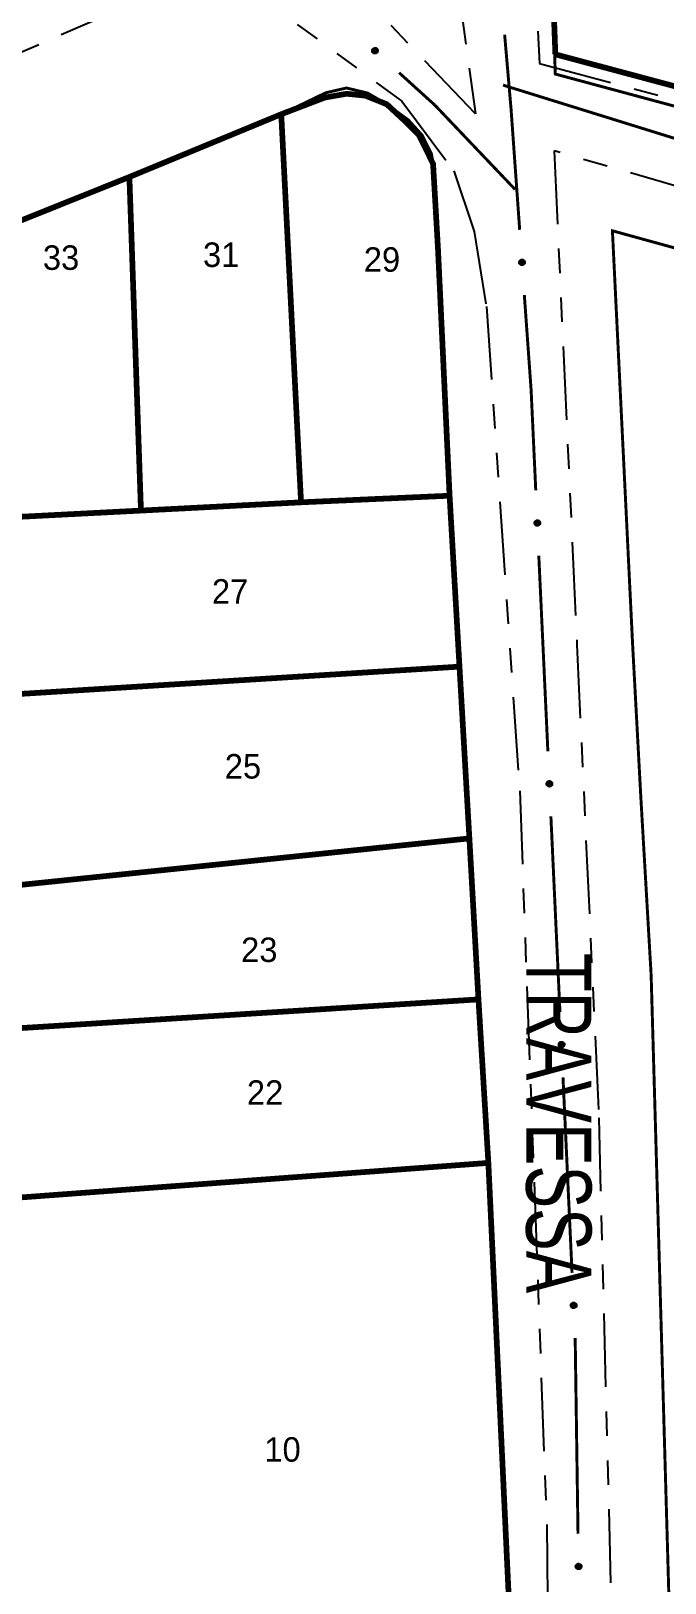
# Model space of a CAD drawing. Extents: x 205807 to 207855, y 4874692 to 4876446.
# Drawn here: x 206338.5 to 206377.4, y 4875301.4 to 4875396.5 of the extents above; entities that cross this region are included whole.
import ezdxf
from ezdxf.enums import TextEntityAlignment as Align

# ---------------------------------------------------------------- set-up
doc = ezdxf.new("R2010")
doc.units = 0
doc.header["$LTSCALE"] = 1.5
doc.header["$MEASUREMENT"] = 0
doc.linetypes.add('TRACO_11', pattern=[8, 3, -1, 3, -1])
doc.linetypes.add('TRACO_25', pattern=[8, 3, -1, 1, -1, 1, -1])
for name, color, linetype in [('CD_MALHA_LOTES', 7, 'CONTINUOUS'), ('RU-QUADRA', 210, 'CONTINUOUS'), ('SV-EIXO-RUA-N-PAV', 6, 'CONTINUOUS'), ('SV-RUA-NAO-PAV', 7, 'CONTINUOUS'), ('SV-RUA-PAVIM', 7, 'CONTINUOUS'), ('SV-TXT-RUA-N-PAV', 7, 'CONTINUOUS'), ('Th_NmrPort', 1, 'CONTINUOUS')]:
    doc.layers.add(name, color=color, linetype=linetype)
doc.styles.add('ARIAL', font='ARIAL.SHX')

msp = doc.modelspace()

# ---------------------------------------------------------------- linework, layer by layer
at = {"layer": 'CD_MALHA_LOTES', "linetype": 'Continuous', "const_width": 0.35, "flags": 128}
for points in [[(206370.643294, 4875395.08176), (206370.172685, 4875407.883727)], [(206488.867871, 4875363.483555), (206370.643294, 4875395.08176)], [(206353.833612, 4875391.412423), (206356.513961, 4875392.435835), (206357.83914, 4875392.666301), (206358.99147, 4875392.551068), (206360.310835, 4875392.019663), (206361.353745, 4875391.053039), (206362.275609, 4875390.131176), (206362.736541, 4875389.209312), (206363.14462, 4875388.376225), (206363.44824, 4875383.113481), (206364.156686, 4875368.033697)], [(206344.522605, 4875387.566572), (206353.833612, 4875391.412423)], [(206355.048092, 4875367.628871), (206353.833612, 4875391.412423)], [(206333.288671, 4875383.062878), (206344.522605, 4875387.566572)], [(206345.231051, 4875367.122838), (206344.522605, 4875387.566572)], [(206364.156686, 4875368.033697), (206355.048092, 4875367.628871)], [(206364.156686, 4875368.033697), (206364.763926, 4875357.558813)], [(206334.401944, 4875366.566201), (206345.231051, 4875367.122838)], [(206355.048092, 4875367.628871), (206345.231051, 4875367.122838)], [(206335.41401, 4875355.737094), (206364.763926, 4875357.558813)], [(206364.763926, 4875357.558813), (206365.371166, 4875347.033326)], [(206336.527283, 4875344.047731), (206365.371166, 4875347.033326)], [(206365.371166, 4875347.033326), (206365.927802, 4875337.165682)], [(206336.830902, 4875335.343963), (206365.927802, 4875337.165682)], [(206365.927802, 4875337.165682), (206366.535042, 4875327.146228)], [(206337.741762, 4875325.020889), (206366.535042, 4875327.146228)], [(206366.535042, 4875327.146228), (206368.862793, 4875277.554991)]]:
    msp.add_lwpolyline(points, dxfattribs=at)
at = {"layer": 'RU-QUADRA', "linetype": 'Continuous', "const_width": 0.18, "flags": 128}
for points in [[(206370.172685, 4875407.883727), (206370.639646, 4875393.874907), (206491.348981, 4875361.36277), (206477.4569, 4875454.404684)], [(206376.517047, 4875338.648724), (206375.884956, 4875349.547173), (206375.380263, 4875358.914894), (206374.142032, 4875384.26973), (206432.654141, 4875368.1513), (206434.862145, 4875299.040771), (206437.40135, 4875203.213393), (206380.434844, 4875198.797385), (206380.434066, 4875218.348207), (206379.69159, 4875238.77867), (206378.11644, 4875282.701541)]]:
    msp.add_lwpolyline(points, close=True, dxfattribs=at)
msp.add_lwpolyline([(206333.288671, 4875383.062878), (206344.522605, 4875387.566572), (206353.833612, 4875391.412423), (206356.566191, 4875392.728109), (206357.837595, 4875393.020929), (206359.132099, 4875392.708462), (206360.310835, 4875392.019663), (206361.631832, 4875391.056854), (206362.479955, 4875390.119454), (206363.043414, 4875388.983465), (206363.14462, 4875388.376225), (206363.44824, 4875383.113481), (206364.156686, 4875368.033697), (206364.763926, 4875357.558813), (206365.371166, 4875347.033326), (206365.927802, 4875337.165682), (206366.535042, 4875327.146228), (206368.862793, 4875277.554991)], dxfattribs=at)
at = {"layer": 'SV-EIXO-RUA-N-PAV', "const_width": 0.18}
for points in [[(206367.532227, 4875396.290402), (206367.876623, 4875392.305255)], [(206361.060455, 4875393.957241), (206362.542429, 4875392.614202)], [(206367.435305, 4875393.197152), (206378.896075, 4875389.640361)], [(206362.542429, 4875392.614202), (206363.255654, 4875391.967842)], [(206363.255654, 4875391.967842), (206368.109079, 4875386.871745)], [(206367.876623, 4875392.305255), (206367.927029, 4875391.72198)], [(206367.927029, 4875391.72198), (206368.455294, 4875384.326272)], [(206368.109079, 4875386.871745), (206368.172891, 4875386.804743)], [(206368.740282, 4875380.336437), (206369.096518, 4875375.349144)], [(206369.096518, 4875375.349144), (206369.156339, 4875374.511649)], [(206369.156339, 4875374.511649), (206369.441956, 4875368.357902)], [(206369.62741, 4875364.362203), (206370.183773, 4875352.375108)], [(206370.369227, 4875348.379409), (206370.92559, 4875336.392314)], [(206371.111045, 4875332.396615), (206371.667408, 4875320.40952)], [(206371.852862, 4875316.413821), (206371.860819, 4875316.242384)], [(206371.860819, 4875316.242384), (206372.032227, 4875304.415248)]]:
    msp.add_lwpolyline(points, dxfattribs=at)
at = {"layer": 'SV-EIXO-RUA-N-PAV'}
for points in [[(206359.545937, 4875395.478332), (206359.594748, 4875395.481426), (206359.637331, 4875395.474105), (206359.671089, 4875395.457776), (206359.697158, 4875395.435568), (206359.721269, 4875395.409844), (206359.739856, 4875395.378546), (206359.752791, 4875395.339239), (206359.756239, 4875395.290297), (206359.745872, 4875395.247168), (206359.731634, 4875395.213214), (206359.710041, 4875395.184698), (206359.68466, 4875395.161694), (206359.65151, 4875395.143462), (206359.611549, 4875395.130743), (206359.562252, 4875395.128467), (206359.520554, 4875395.135931), (206359.488316, 4875395.152583), (206359.459784, 4875395.174471), (206359.435484, 4875395.201028), (206359.417415, 4875395.231857), (206359.404682, 4875395.272115), (206359.40308, 4875395.320801), (206359.41005, 4875395.362474), (206359.426245, 4875395.394938), (206359.448427, 4875395.422542), (206359.473933, 4875395.447039), (206359.504617, 4875395.467033), (206359.545937, 4875395.478332)], [(206368.697352, 4875382.482513), (206368.734762, 4875382.451008), (206368.760471, 4875382.416281), (206368.773578, 4875382.381146), (206368.777064, 4875382.347078), (206368.776705, 4875382.311823), (206368.768501, 4875382.276358), (206368.750676, 4875382.239013), (206368.719336, 4875382.201264), (206368.682031, 4875382.177265), (206368.648272, 4875382.162573), (206368.612957, 4875382.156892), (206368.578714, 4875382.157815), (206368.542158, 4875382.167555), (206368.504489, 4875382.185988), (206368.467293, 4875382.218421), (206368.442322, 4875382.252638), (206368.430537, 4875382.286956), (206368.425051, 4875382.322495), (206368.425849, 4875382.358484), (206368.434103, 4875382.39325), (206368.45273, 4875382.431144), (206368.485228, 4875382.467431), (206368.519071, 4875382.492727), (206368.553214, 4875382.50499), (206368.588325, 4875382.509604), (206368.62369, 4875382.509674), (206368.659683, 4875382.502911), (206368.697352, 4875382.482513)], [(206369.637983, 4875366.508682), (206369.674596, 4875366.476255), (206369.699432, 4875366.440899), (206369.711659, 4875366.405447), (206369.714295, 4875366.371303), (206369.713057, 4875366.336068), (206369.703972, 4875366.300818), (206369.685222, 4875366.263929), (206369.652951, 4875366.226973), (206369.615059, 4875366.203912), (206369.580944, 4875366.190065), (206369.545499, 4875366.185267), (206369.51129, 4875366.187043), (206369.474987, 4875366.197691), (206369.437789, 4875366.217057), (206369.401414, 4875366.250406), (206369.377303, 4875366.285236), (206369.366377, 4875366.319837), (206369.361778, 4875366.355502), (206369.363473, 4875366.391459), (206369.372591, 4875366.426009), (206369.392157, 4875366.463426), (206369.425549, 4875366.498893), (206369.460013, 4875366.523337), (206369.494451, 4875366.534746), (206369.529665, 4875366.538482), (206369.565021, 4875366.537671), (206369.600834, 4875366.530013), (206369.637983, 4875366.508682)], [(206370.379801, 4875350.525888), (206370.416414, 4875350.493461), (206370.44125, 4875350.458104), (206370.453476, 4875350.422653), (206370.456112, 4875350.388509), (206370.454875, 4875350.353273), (206370.445789, 4875350.318024), (206370.427039, 4875350.281135), (206370.394768, 4875350.244179), (206370.356876, 4875350.221118), (206370.322762, 4875350.207271), (206370.287316, 4875350.202473), (206370.253107, 4875350.204248), (206370.216804, 4875350.214897), (206370.179606, 4875350.234263), (206370.143231, 4875350.267612), (206370.11912, 4875350.302442), (206370.108194, 4875350.337043), (206370.103596, 4875350.372708), (206370.105291, 4875350.408665), (206370.114408, 4875350.443215), (206370.133975, 4875350.480632), (206370.167366, 4875350.516099), (206370.20183, 4875350.540543), (206370.236268, 4875350.551952), (206370.271483, 4875350.555688), (206370.306838, 4875350.554877), (206370.342652, 4875350.547219), (206370.379801, 4875350.525888)], [(206371.121618, 4875334.543094), (206371.158231, 4875334.510667), (206371.183067, 4875334.47531), (206371.195294, 4875334.439859), (206371.19793, 4875334.405715), (206371.196692, 4875334.370479), (206371.187607, 4875334.33523), (206371.168857, 4875334.298341), (206371.136585, 4875334.261385), (206371.098694, 4875334.238324), (206371.064579, 4875334.224477), (206371.029134, 4875334.219679), (206370.994924, 4875334.221454), (206370.958622, 4875334.232103), (206370.921424, 4875334.251469), (206370.885048, 4875334.284818), (206370.860938, 4875334.319648), (206370.850012, 4875334.354249), (206370.845413, 4875334.389914), (206370.847108, 4875334.425871), (206370.856226, 4875334.460421), (206370.875792, 4875334.497838), (206370.909184, 4875334.533305), (206370.943647, 4875334.557749), (206370.978086, 4875334.569158), (206371.0133, 4875334.572894), (206371.048656, 4875334.572083), (206371.084469, 4875334.564425), (206371.121618, 4875334.543094)], [(206371.863436, 4875318.5603), (206371.900049, 4875318.527873), (206371.924884, 4875318.492516), (206371.937111, 4875318.457065), (206371.939747, 4875318.422921), (206371.938509, 4875318.387685), (206371.929424, 4875318.352436), (206371.910674, 4875318.315547), (206371.878403, 4875318.278591), (206371.840511, 4875318.25553), (206371.806397, 4875318.241683), (206371.770951, 4875318.236884), (206371.736742, 4875318.23866), (206371.700439, 4875318.249309), (206371.663241, 4875318.268675), (206371.626866, 4875318.302024), (206371.602755, 4875318.336854), (206371.591829, 4875318.371454), (206371.587231, 4875318.40712), (206371.588925, 4875318.443077), (206371.598043, 4875318.477627), (206371.61761, 4875318.515044), (206371.651001, 4875318.55051), (206371.685465, 4875318.574955), (206371.719903, 4875318.586364), (206371.755118, 4875318.5901), (206371.790473, 4875318.589289), (206371.826287, 4875318.581631), (206371.863436, 4875318.5603)], [(206372.169196, 4875302.560718), (206372.204757, 4875302.52714), (206372.228453, 4875302.49101), (206372.239543, 4875302.455187), (206372.241089, 4875302.420976), (206372.238728, 4875302.385798), (206372.228524, 4875302.350856), (206372.208607, 4875302.314584), (206372.175174, 4875302.278675), (206372.136567, 4875302.256834), (206372.102028, 4875302.244082), (206372.066447, 4875302.240416), (206372.032312, 4875302.243281), (206371.996367, 4875302.255082), (206371.959806, 4875302.275624), (206371.924512, 4875302.310116), (206371.901524, 4875302.345697), (206371.891707, 4875302.380628), (206371.888248, 4875302.416422), (206371.891088, 4875302.452307), (206371.901303, 4875302.486549), (206371.922052, 4875302.523323), (206371.956558, 4875302.557707), (206371.991783, 4875302.58104), (206372.026568, 4875302.591345), (206372.061883, 4875302.593957), (206372.097195, 4875302.592018), (206372.132746, 4875302.583223), (206372.169196, 4875302.560718)]]:
    msp.add_lwpolyline(points, close=True, dxfattribs=at)
for points in [[(206359.40308, 4875395.320801), (206359.65151, 4875395.143462)], [(206359.404682, 4875395.272115), (206359.611549, 4875395.130743)], [(206359.407501, 4875395.339438), (206359.663876, 4875395.154976)], [(206359.407753, 4875395.295013), (206359.62893, 4875395.138767)], [(206359.41005, 4875395.362474), (206359.68466, 4875395.161694)], [(206359.416727, 4875395.250051), (206359.58084, 4875395.13447)], [(206359.417415, 4875395.231857), (206359.562252, 4875395.128467)], [(206359.420202, 4875395.375806), (206359.694777, 4875395.174851)], [(206359.426245, 4875395.394938), (206359.710041, 4875395.184698)], [(206359.430092, 4875395.213999), (206359.53632, 4875395.136145)], [(206359.435484, 4875395.201028), (206359.520554, 4875395.135931)], [(206359.438971, 4875395.406676), (206359.71778, 4875395.198201)], [(206359.448427, 4875395.422542), (206359.731634, 4875395.213214)], [(206359.464722, 4875395.433059), (206359.736264, 4875395.234853)], [(206359.473933, 4875395.447039), (206359.745872, 4875395.247168)], [(206359.492685, 4875395.453755), (206359.747955, 4875395.272137)], [(206359.504617, 4875395.467033), (206359.756239, 4875395.290297)], [(206359.524693, 4875395.470785), (206359.75064, 4875395.31574)], [(206359.545937, 4875395.478332), (206359.752791, 4875395.339239)], [(206359.572593, 4875395.478937), (206359.740561, 4875395.363546)], [(206359.594748, 4875395.481426), (206359.739856, 4875395.378546)], [(206359.61904, 4875395.477357), (206359.723341, 4875395.399408)], [(206359.637331, 4875395.474105), (206359.721269, 4875395.409844)], [(206368.425849, 4875382.358484), (206368.442322, 4875382.252638)], [(206368.430919, 4875382.371583), (206368.453863, 4875382.241894)], [(206368.434103, 4875382.39325), (206368.467293, 4875382.218421)], [(206368.446182, 4875382.406874), (206368.484875, 4875382.209909)], [(206368.45273, 4875382.431144), (206368.504489, 4875382.185988)], [(206368.470779, 4875382.445566), (206368.522596, 4875382.179772)], [(206368.485228, 4875382.467431), (206368.542158, 4875382.167555)], [(206368.501305, 4875382.477843), (206368.559053, 4875382.167328)], [(206368.519071, 4875382.492727), (206368.578714, 4875382.157815)], [(206368.535623, 4875382.495342), (206368.595121, 4875382.160328)], [(206368.553214, 4875382.50499), (206368.612957, 4875382.156892)], [(206368.570524, 4875382.504675), (206368.627883, 4875382.1613)], [(206368.588325, 4875382.509604), (206368.648272, 4875382.162573)], [(206368.60737, 4875382.505939), (206368.666576, 4875382.175008)], [(206368.62369, 4875382.509674), (206368.682031, 4875382.177265)], [(206368.641883, 4875382.501564), (206368.700797, 4875382.193868)], [(206368.659683, 4875382.502911), (206368.719336, 4875382.201264)], [(206368.676784, 4875382.491745), (206368.732879, 4875382.22352)], [(206368.697352, 4875382.482513), (206368.750676, 4875382.239013)], [(206368.717032, 4875382.464524), (206368.758642, 4875382.265032)], [(206368.734762, 4875382.451008), (206368.768501, 4875382.276358)], [(206368.749503, 4875382.431275), (206368.770988, 4875382.30285)], [(206368.760471, 4875382.416281), (206368.776705, 4875382.311823)], [(206369.363473, 4875366.391459), (206369.377303, 4875366.285236)], [(206369.368868, 4875366.404428), (206369.388572, 4875366.274208)], [(206369.372591, 4875366.426009), (206369.401414, 4875366.250406)], [(206369.385006, 4875366.439327), (206369.418778, 4875366.24146)], [(206369.392157, 4875366.463426), (206369.437789, 4875366.217057)], [(206369.410559, 4875366.477395), (206369.455736, 4875366.210391)], [(206369.425549, 4875366.498893), (206369.474987, 4875366.197691)], [(206369.441881, 4875366.5089), (206369.491871, 4875366.197043)], [(206369.460013, 4875366.523337), (206369.51129, 4875366.187043)], [(206369.476624, 4875366.525539), (206369.527753, 4875366.189146)], [(206369.494451, 4875366.534746), (206369.545499, 4875366.185267)], [(206369.511747, 4875366.533999), (206369.56053, 4875366.189301)], [(206369.529665, 4875366.538482), (206369.580944, 4875366.190065)], [(206369.548613, 4875366.534344), (206369.599552, 4875366.20204)], [(206369.565021, 4875366.537671), (206369.615059, 4875366.203912)], [(206369.583006, 4875366.52911), (206369.634232, 4875366.220042)], [(206369.600834, 4875366.530013), (206369.652951, 4875366.226973)], [(206369.617652, 4875366.518425), (206369.667044, 4875366.248885)], [(206369.637983, 4875366.508682), (206369.685222, 4875366.263929)], [(206369.657209, 4875366.490209), (206369.693833, 4875366.289742)], [(206369.674596, 4875366.476255), (206369.703972, 4875366.300818)], [(206369.688841, 4875366.456161), (206369.707119, 4875366.32724)], [(206369.699432, 4875366.440899), (206369.713057, 4875366.336068)], [(206370.105291, 4875350.408665), (206370.11912, 4875350.302442)], [(206370.110686, 4875350.421634), (206370.130389, 4875350.291414)], [(206370.114408, 4875350.443215), (206370.143231, 4875350.267612)], [(206370.126824, 4875350.456533), (206370.160595, 4875350.258666)], [(206370.133975, 4875350.480632), (206370.179606, 4875350.234263)], [(206370.152377, 4875350.494601), (206370.197553, 4875350.227597)], [(206370.167366, 4875350.516099), (206370.216804, 4875350.214897)], [(206370.183698, 4875350.526106), (206370.233688, 4875350.214249)], [(206370.20183, 4875350.540543), (206370.253107, 4875350.204248)], [(206370.218442, 4875350.542745), (206370.269571, 4875350.206352)], [(206370.236268, 4875350.551952), (206370.287316, 4875350.202473)], [(206370.253565, 4875350.551205), (206370.302347, 4875350.206507)], [(206370.271483, 4875350.555688), (206370.322762, 4875350.207271)], [(206370.290431, 4875350.55155), (206370.34137, 4875350.219246)], [(206370.306838, 4875350.554877), (206370.356876, 4875350.221118)], [(206370.324823, 4875350.546316), (206370.37605, 4875350.237248)], [(206370.342652, 4875350.547219), (206370.394768, 4875350.244179)], [(206370.359469, 4875350.53563), (206370.408861, 4875350.266091)], [(206370.379801, 4875350.525888), (206370.427039, 4875350.281135)], [(206370.399026, 4875350.507415), (206370.435651, 4875350.306948)], [(206370.416414, 4875350.493461), (206370.445789, 4875350.318024)], [(206370.430658, 4875350.473367), (206370.448936, 4875350.344446)], [(206370.44125, 4875350.458104), (206370.454875, 4875350.353273)], [(206370.847108, 4875334.425871), (206370.860938, 4875334.319648)], [(206370.852503, 4875334.43884), (206370.872207, 4875334.308619)], [(206370.856226, 4875334.460421), (206370.885048, 4875334.284818)], [(206370.868641, 4875334.473739), (206370.902413, 4875334.275872)], [(206370.875792, 4875334.497838), (206370.921424, 4875334.251469)], [(206370.894194, 4875334.511807), (206370.93937, 4875334.244803)], [(206370.909184, 4875334.533305), (206370.958622, 4875334.232103)], [(206370.925516, 4875334.543312), (206370.975506, 4875334.231454)], [(206370.943647, 4875334.557749), (206370.994924, 4875334.221454)], [(206370.960259, 4875334.559951), (206371.011388, 4875334.223558)], [(206370.978086, 4875334.569158), (206371.029134, 4875334.219679)], [(206370.995382, 4875334.568411), (206371.044165, 4875334.223713)], [(206371.0133, 4875334.572894), (206371.064579, 4875334.224477)], [(206371.032248, 4875334.568756), (206371.083187, 4875334.236452)], [(206371.048656, 4875334.572083), (206371.098694, 4875334.238324)], [(206371.066641, 4875334.563522), (206371.117867, 4875334.254454)], [(206371.084469, 4875334.564425), (206371.136585, 4875334.261385)], [(206371.101286, 4875334.552836), (206371.150678, 4875334.283297)], [(206371.121618, 4875334.543094), (206371.168857, 4875334.298341)], [(206371.140844, 4875334.524621), (206371.177468, 4875334.324154)], [(206371.158231, 4875334.510667), (206371.187607, 4875334.33523)], [(206371.172476, 4875334.490573), (206371.190753, 4875334.361652)], [(206371.183067, 4875334.47531), (206371.196692, 4875334.370479)], [(206371.588925, 4875318.443077), (206371.602755, 4875318.336854)], [(206371.59432, 4875318.456046), (206371.614024, 4875318.325825)], [(206371.598043, 4875318.477627), (206371.626866, 4875318.302024)], [(206371.610459, 4875318.490945), (206371.64423, 4875318.293078)], [(206371.61761, 4875318.515044), (206371.663241, 4875318.268675)], [(206371.636012, 4875318.529013), (206371.681188, 4875318.262009)], [(206371.651001, 4875318.55051), (206371.700439, 4875318.249309)], [(206371.667333, 4875318.560518), (206371.717323, 4875318.24866)], [(206371.685465, 4875318.574955), (206371.736742, 4875318.23866)], [(206371.702077, 4875318.577157), (206371.753205, 4875318.240764)], [(206371.719903, 4875318.586364), (206371.770951, 4875318.236884)], [(206371.7372, 4875318.585617), (206371.785982, 4875318.240919)], [(206371.755118, 4875318.5901), (206371.806397, 4875318.241683)], [(206371.774065, 4875318.585962), (206371.825005, 4875318.253658)], [(206371.790473, 4875318.589289), (206371.840511, 4875318.25553)], [(206371.808458, 4875318.580728), (206371.859685, 4875318.27166)], [(206371.826287, 4875318.581631), (206371.878403, 4875318.278591)], [(206371.843104, 4875318.570042), (206371.892496, 4875318.300502)], [(206371.863436, 4875318.5603), (206371.910674, 4875318.315547)], [(206371.882661, 4875318.541826), (206371.919285, 4875318.34136)], [(206371.900049, 4875318.527873), (206371.929424, 4875318.352436)], [(206371.914293, 4875318.507779), (206371.932571, 4875318.378858)], [(206371.924884, 4875318.492516), (206371.938509, 4875318.387685)], [(206371.896894, 4875302.465097), (206371.912436, 4875302.334315)], [(206371.901303, 4875302.486549), (206371.924512, 4875302.310116)], [(206371.914137, 4875302.499464), (206371.941582, 4875302.300621)], [(206371.922052, 4875302.523323), (206371.959806, 4875302.275624)], [(206371.94089, 4875302.536698), (206371.977531, 4875302.26839)], [(206371.956558, 4875302.557707), (206371.996367, 4875302.255082)], [(206371.9732, 4875302.567189), (206372.013222, 4875302.253895)], [(206371.991783, 4875302.58104), (206372.032312, 4875302.243281)], [(206372.008457, 4875302.582711), (206372.048834, 4875302.244859)], [(206372.026568, 4875302.591345), (206372.066447, 4875302.240416)], [(206372.043832, 4875302.590047), (206372.081599, 4875302.243969)], [(206372.061883, 4875302.593957), (206372.102028, 4875302.244082)], [(206372.08069, 4875302.589216), (206372.121008, 4875302.255458)], [(206372.097195, 4875302.592018), (206372.136567, 4875302.256834)], [(206372.114898, 4875302.582889), (206372.156245, 4875302.272344)], [(206372.132746, 4875302.583223), (206372.175174, 4875302.278675)], [(206372.149185, 4875302.571104), (206372.189959, 4875302.300126)], [(206372.169196, 4875302.560718), (206372.208607, 4875302.314584)], [(206372.187823, 4875302.541641), (206372.218037, 4875302.340108)], [(206372.204757, 4875302.52714), (206372.228524, 4875302.350856)], [(206372.218354, 4875302.506602), (206372.232511, 4875302.377164)], [(206372.228453, 4875302.49101), (206372.238728, 4875302.385798)], [(206371.891088, 4875302.452307), (206371.901524, 4875302.345697)]]:
    msp.add_lwpolyline(points, dxfattribs=at)
at = {"layer": 'SV-RUA-NAO-PAV', "linetype": 'TRACO_25'}
for points in [[(206368.89388, 4875408.478355, 6.014588), (206369.675264, 4875394.528917, 6.260202), (206490.705829, 4875361.95645, 5.842659), (206484.287666, 4875406.757003, 4.843831), (206477.882894, 4875448.436174, 4.557282), (206475.602154, 4875454.500905, 4.688276)], [(206363.708362, 4875406.114121, 5.859033), (206365.74107, 4875391.428433, 5.809911), (206355.066949, 4875402.619614, 5.965466)], [(206349.978685, 4875400.461495, 5.965466), (206361.238512, 4875392.205369, 5.818098), (206364.407418, 4875387.941749, 5.826285), (206365.65624, 4875384.223259, 5.908156), (206366.413369, 4875379.63782, 5.908156), (206368.454481, 4875349.950906, 6.145582), (206370.111737, 4875304.995703, 6.170144), (206370.544105, 4875266.72441, 6.456693), (206372.619274, 4875196.84302, 6.40757), (206371.468132, 4875195.309054, 6.40757), (206369.539745, 4875194.100833, 6.489441), (206355.66008, 4875193.298704, 6.653183), (206326.69792, 4875192.159797, 7.078914), (206324.450392, 4875226.586808, 7.414585)]]:
    msp.add_polyline3d(points, dxfattribs=at)
msp.add_polyline3d([(206375.865878, 4875204.28146, 6.423944), (206376.222878, 4875197.55787, 6.432131), (206376.873336, 4875196.357444, 6.432131), (206378.62632, 4875195.648364, 6.432131), (206441.55526, 4875200.770396, 5.883595), (206441.552895, 4875205.103224, 5.883595), (206441.541752, 4875225.517638, 5.899969), (206437.223691, 4875369.916096, 5.940905), (206370.561156, 4875389.169926, 5.940905), (206371.964079, 4875358.895921, 5.940905), (206373.307216, 4875329.912071, 6.088273), (206374.982863, 4875263.609522, 6.448505)], close=True, dxfattribs=at)
at = {"layer": 'SV-RUA-PAVIM', "linetype": 'TRACO_11'}
msp.add_polyline3d([(206266.660186, 4875364.516139, 7.029791), (206312.80845, 4875384.373842, 6.374822), (206349.978685, 4875400.461495, 5.859033)], dxfattribs=at)

# ---------------------------------------------------------------- texts
at = {"layer": 'SV-TXT-RUA-N-PAV', "style": 'ARIAL', "width": 0.7}
msp.add_text('TRAVESSA', height=4, rotation=270, dxfattribs=at).set_placement((206368.853732, 4875340.023504))
at = {"layer": 'Th_NmrPort', "color": 1}
for s, p in [('33', (206339.2157, 4875382.624731)), ('31', (206349.036077, 4875382.803284)), ('29', (206358.895636, 4875382.50888)), ('27', (206349.583604, 4875362.16894)), ('25', (206350.369846, 4875351.450218)), ('23', (206351.369127, 4875340.207005)), ('22', (206351.726232, 4875331.457941)), ('10', (206352.797546, 4875309.585282))]:
    msp.add_text(s, height=1.5, dxfattribs=at).set_placement(p, align=Align.MIDDLE_LEFT)

doc.saveas('drawing.dxf')
